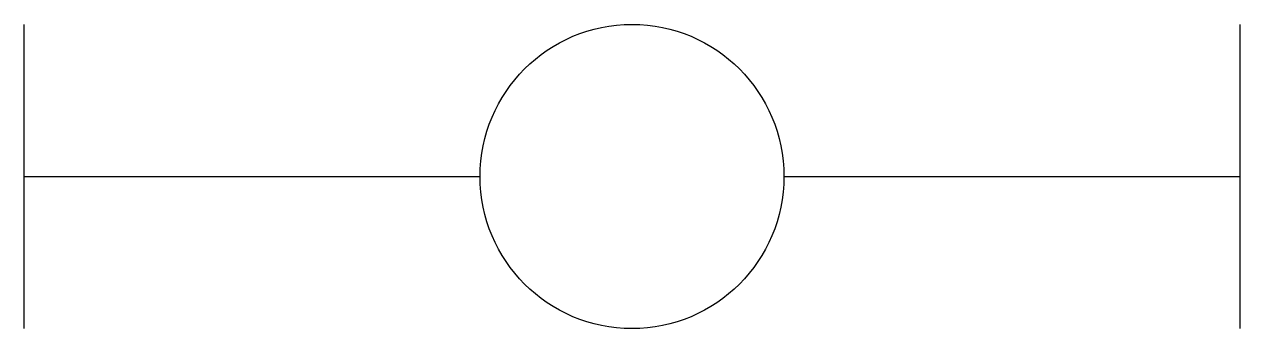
# Model space of a CAD drawing. Header units: inches. Extents: x 0 to 48, y 0 to 12.
import ezdxf

# ---------------------------------------------------------------- set-up
doc = ezdxf.new("R2010")
doc.units = ezdxf.units.IN
doc.header["$LTSCALE"] = 30
doc.header["$MEASUREMENT"] = 0

# ---------------------------------------------------------------- blocks, each defined once
blk = doc.blocks.new('F-L10')
for p, q in [((0, 0), (0, 12)), ((48, 12), (48, 0)), ((0, 6), (18, 6)), ((30, 6), (48, 6))]:
    blk.add_line(p, q)
blk = doc.blocks.new('J-B10')
blk.add_circle((24, 6), 6)

msp = doc.modelspace()

# ---------------------------------------------------------------- block references
for name in ['F-L10', 'J-B10']:
    msp.add_blockref(name, (0, 0))

doc.saveas('drawing.dxf')
